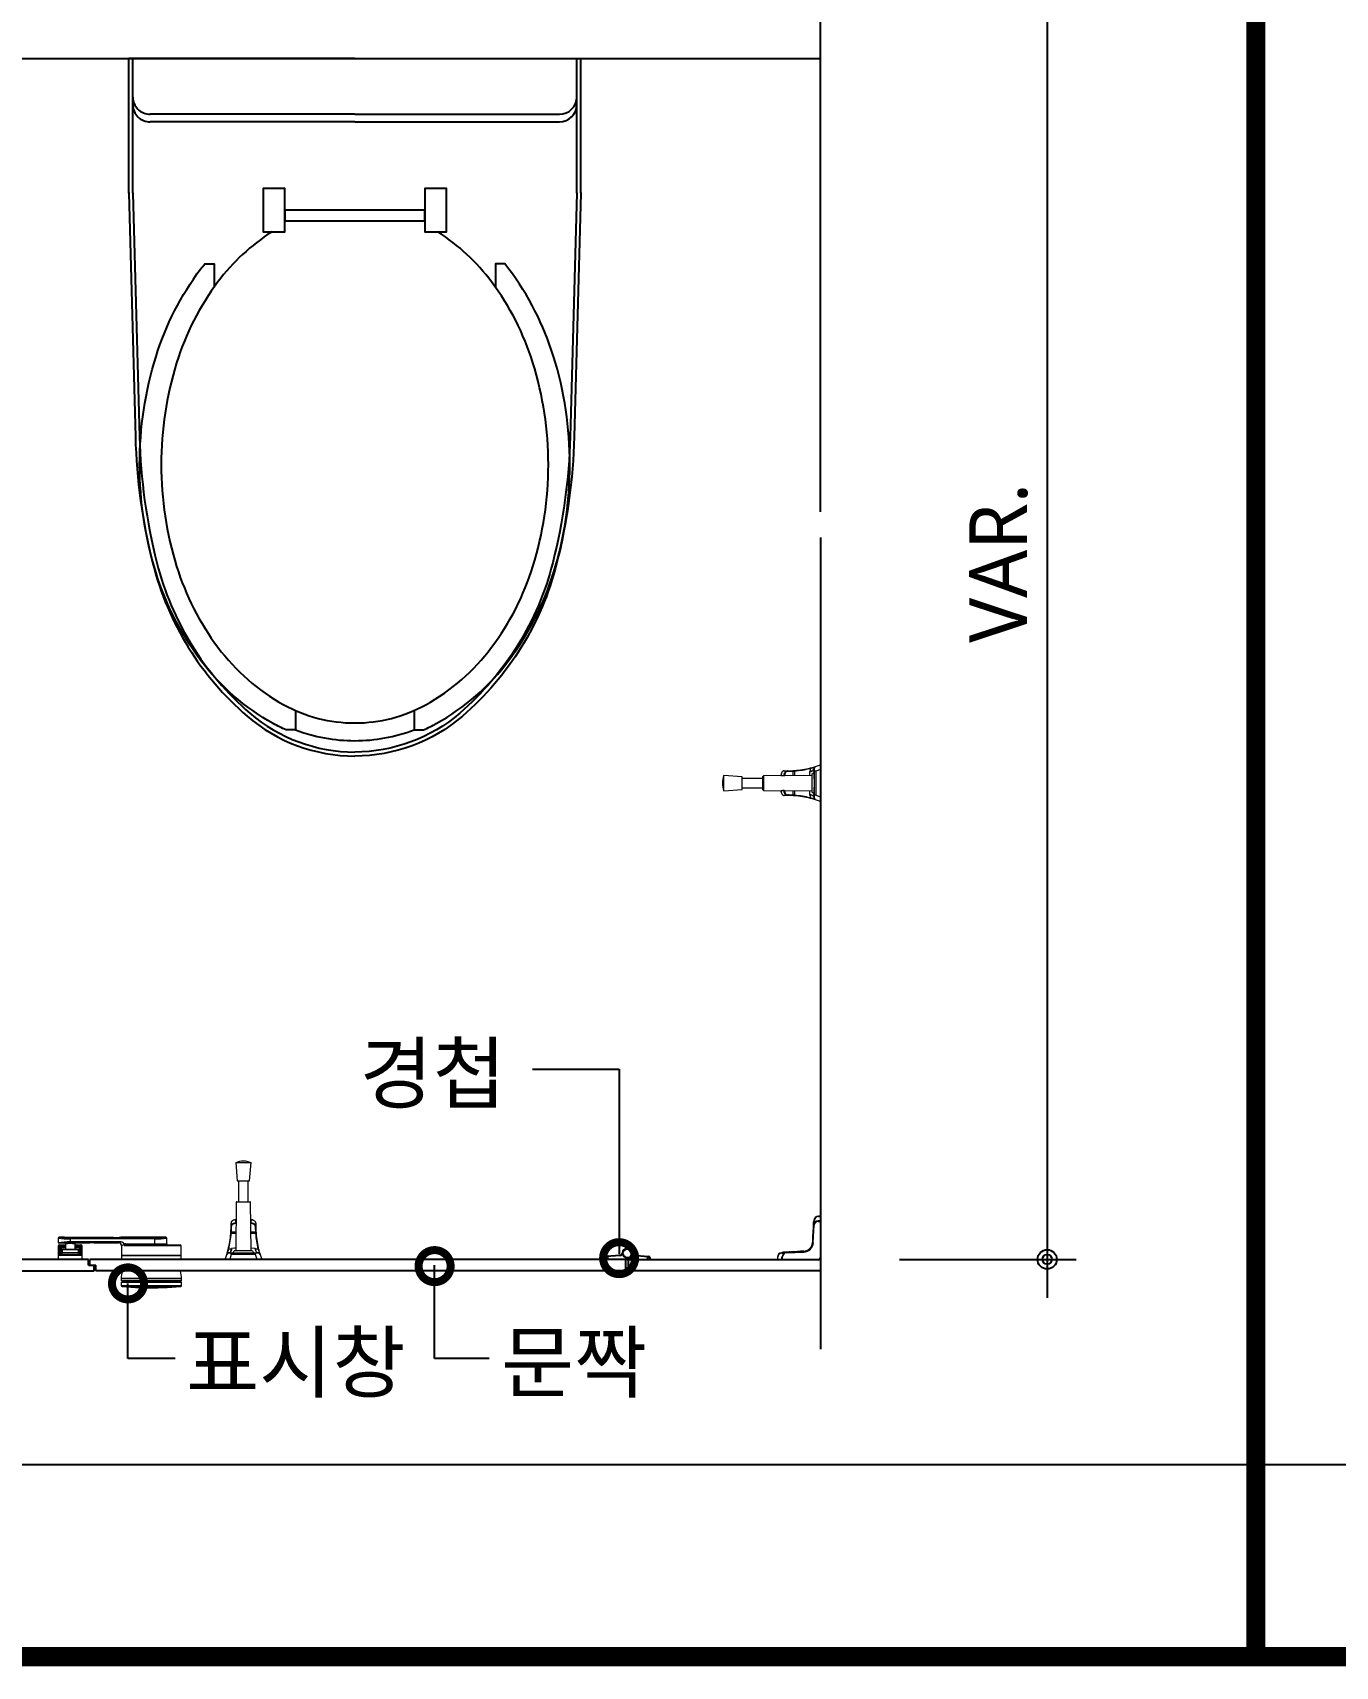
# Model space of a CAD drawing. Extents: x -255 to 8105, y -176 to 5714.
# Drawn here: x 3811 to 4489, y 2764 to 3614 of the extents above; entities that cross this region are included whole.
import ezdxf
from ezdxf.enums import TextEntityAlignment as Align

# ---------------------------------------------------------------- set-up
doc = ezdxf.new("R2010")
doc.units = 0
doc.header["$LTSCALE"] = 30
doc.layers.get('0').update_dxf_attribs({"linetype": 'CONTINUOUS'})
doc.layers.get('DEFPOINTS').update_dxf_attribs({"linetype": 'CONTINUOUS'})
for name, color, linetype in [('0_toilet', 6, 'CONTINUOUS'), ('DIM', 7, 'CONTINUOUS'), ('HAT', 8, 'CONTINUOUS'), ('경첩', 4, 'CONTINUOUS'), ('문자', 3, 'CONTINUOUS'), ('부자재', 4, 'CONTINUOUS'), ('옷걸이', 4, 'CONTINUOUS'), ('잠금쇠(회전형)', 4, 'CONTINUOUS'), ('치수', 1, 'CONTINUOUS'), ('해치', 8, 'CONTINUOUS')]:
    doc.layers.add(name, color=color, linetype=linetype)
doc.styles.add('돋움', font='malgun.ttf')
doc.dimstyles.new('10', dxfattribs={"dimscale": 10, "dimtxt": 3, "dimasz": 1, "dimexe": 1.5, "dimexo": 2, "dimgap": 1, "dimtad": 1, "dimdec": 0, "dimlunit": 6, "dimtxsty": '돋움', "dimblk": 'DIMDOT', "dimcen": -1, "dimdle": 1.5, "dimclrt": 3, "dimazin": 3, "dimtfac": 1, "dimtdec": 0, "dimtix": 1, "dimtmove": 2, "dimatfit": 3, "dimldrblk": 'DIMDOT', "dimarcsym": 0})

# ---------------------------------------------------------------- blocks, each defined once
blk = doc.blocks.new('DIMDOT')
at = {"linetype": 'Continuous'}
blk.add_line((-2, 0), (2, 0), dxfattribs=at)
for radius in [0.5, 0.25]:
    blk.add_circle((0, 0), radius, dxfattribs=at)
blk = doc.blocks.new('*D559')
at = {"layer": 'DEFPOINTS', "color": 0}
for p in [(41876.4, 3939.82), (41876.4, 3214.82), (41973.3, 3214.82)]:
    blk.add_point(p, dxfattribs=at)
at = {"layer": 'DIM', "color": 0, "lineweight": -2, "ltscale": 10}
for p, q in [((41896.4, 3939.82), (41988.3, 3939.82)), ((41973.3, 3929.82), (41973.3, 3224.82)), ((41896.4, 3214.82), (41988.3, 3214.82))]:
    blk.add_line(p, q, dxfattribs=at)
at = {"layer": 'DIM', "color": 0, "lineweight": -2, "xscale": 10, "yscale": 10, "zscale": 10}
for p, rotation in [((41973.3, 3939.82), 90), ((41973.3, 3214.82), 270)]:
    blk.add_blockref('DIMDOT', p, dxfattribs=dict(at, rotation=rotation))
at = {"layer": 'DIM', "color": 3, "insert": (41948.06, 3577.32), "char_height": 30, "attachment_point": 5, "rotation": 90, "style": '돋움'}
blk.add_mtext('VAR.', dxfattribs=at)
blk = doc.blocks.new('_DOTSMALL')
at = {"color": 0, "linetype": 'ByBlock', "const_width": 0.5}
blk.add_lwpolyline([(-0.0625, 0, 1), (0.0625, 0, 1)], format="xyb", close=True, dxfattribs=at)
blk = doc.blocks.new('A$C63EC304E')
at = {"layer": '치수', "color": 1, "xscale": 2.5, "yscale": 2.5, "zscale": 2.5, "rotation": 234.3098741996962}
blk.add_blockref('_DOTSMALL', (0.312, 0.312), dxfattribs=at)
blk = doc.blocks.new('A$C2BC9653E')
at = {"layer": '치수', "xscale": 0.3333333333333333, "yscale": 0.3333333333333333, "zscale": 0.3333333333333333}
blk.add_blockref('A$C63EC304E', (0, 0), dxfattribs=at)
blk = doc.blocks.new('A$C7FC71301')
at = {"layer": '치수', "rotation": 180}
blk.add_blockref('A$C2BC9653E', (0.208, 0.208), dxfattribs=at)
blk = doc.blocks.new('A$C4A20372B')
at = {"layer": '치수'}
blk.add_blockref('A$C7FC71301', (0, 0), dxfattribs=at)
blk = doc.blocks.new('A$C566469F5')
at = {"layer": '치수'}
blk.add_blockref('A$C4A20372B', (0, 0), dxfattribs=at)
blk = doc.blocks.new('A$C7E317CD4')
at = {"layer": '해치', "xscale": 2, "yscale": 2, "zscale": 2}
blk.add_blockref('A$C566469F5', (0, 0), dxfattribs=at)
blk = doc.blocks.new('A$C601D7F27')
at = {"layer": '치수'}
blk.add_blockref('A$C7E317CD4', (0, 0), dxfattribs=at)
blk = doc.blocks.new('A$C38802C08')
at = {"layer": '치수'}
blk.add_blockref('A$C601D7F27', (0, 0), dxfattribs=at)
blk = doc.blocks.new('A$C10E41893')
at = {"layer": '부자재'}
for p, q in [((6.5, 0), (6.5, 196)), ((123.3, 196), (6.5, 196)), ((123.3, 192.5), (6.5, 192.5)), ((54.8, 0), (54.8, 177.5)), ((61.4, 0), (61.4, 177.5)), ((6.5, 0), (6.5, -196)), ((54.8, 0), (54.8, -177.5)), ((61.4, 0), (61.4, -177.5)), ((123.3, -192.5), (6.5, -192.5)), ((123.3, -196), (6.5, -196))]:
    blk.add_line(p, q, dxfattribs=at)
for points in [[(122.7, 196, -0.012538), (123.3, 196), (334.6, 190.3, -0.055395), (444.7, 175.1, -0.154276), (576.9, 93.3, -0.179504), (611.5, 0, -0.179504)], [(122.8, 192.5, -0.012538), (123.2, 192.5), (334.5, 186.8, -0.055395), (443.8, 171.7, -0.154276), (574.3, 91, -0.179504), (608, 0, -0.179504)], [(572, 51.4), (588.8, 51.4), (588.8, 59.6, 0.021185), (583.3, 70.7, 0.106084), (528.4, 133.7, 0.085733), (452.6, 172.4, 0.075373), (358.7, 186.6, 0.075373), (264.8, 172.4, 0.085733), (189, 133.7, 0.007337), (184.4, 130.1), (184.4, 122), (204.7, 122)], [(156.7, -72, 0.089162), (200.2, -118.7, 0.085733), (270.3, -154.5, 0.075373), (358.7, -167.9, 0.075373), (447.1, -154.5, 0.085733), (517.2, -118.7, 0.106084), (567, -61.6, 0.126931), (582.8, 0, 0.126931), (567, 61.6, 0.106084), (517.2, 118.7, 0.085733), (447.1, 154.5, 0.075373), (358.7, 167.9, 0.075373), (270.3, 154.5, 0.085733), (200.2, 118.7, 0.089162), (156.7, 72)], [(588.8, -51.4, 0.090214), (598.2, 0, 0.090214), (588.8, 51.4, 0.106084)], [(122.7, -196, 0.012538), (123.3, -196), (334.6, -190.3, 0.055395), (444.7, -175.1, 0.154276), (576.9, -93.3, 0.179504), (611.5, 0, 0.179504)], [(122.8, -192.5, 0.012538), (123.2, -192.5), (334.5, -186.8, 0.055395), (443.8, -171.7, 0.154276), (574.3, -91, 0.179504), (608, 0, 0.179504)], [(572, -51.4), (588.8, -51.4), (588.8, -59.6, -0.021185), (583.3, -70.7, -0.106084), (528.4, -133.7, -0.085733), (452.6, -172.4, -0.075373), (358.7, -186.6, -0.075373), (264.8, -172.4, -0.085733), (189, -133.7, -0.007337), (184.4, -130.1), (184.4, -122), (204.7, -122)]]:
    blk.add_lwpolyline(points, format="xyb", dxfattribs=at)
blk.add_lwpolyline([(138, -60.8), (119.3, -60.8), (119.3, -79.5), (156.7, -79.5), (156.7, -60.8), (138, -60.8), (147.3, -60.8), (147.3, 60.8), (138, 60.8), (156.7, 60.8), (156.7, 79.5), (119.3, 79.5), (119.3, 60.8), (138, 60.8), (138, -60.8), (119.3, -60.8)], dxfattribs=at)
for centre, start, end in [((39.8, 177.5), 0, 90), ((46.4, 177.5), 0, 90), ((39.8, -177.5), 270, 0), ((46.4, -177.5), 270, 0)]:
    blk.add_arc(centre, 15, start, end, dxfattribs=at)
blk = doc.blocks.new('UNI-10', base_point=(37634, 239))
for p, q in [((41855.37, 3603.95), (41855.37, 4007.56)), ((40355.37, 3839.82), (41855.37, 3839.82)), ((41855.37, 3590.62), (41855.37, 3168.08))]:
    blk.add_line(p, q)
at = {"color": 8}
for p, q in [((40119.29, 3108.01), (42081.88, 3108.01)), ((42081.88, 3108.01), (43467.12, 3108.01))]:
    blk.add_line(p, q, dxfattribs=at)
at = {"color": 8, "const_width": 10}
for points in [[(42081.88, 3008.01), (42081.88, 5777.16)], [(37682.57, 3008.01), (43467.12, 3008.01)]]:
    blk.add_lwpolyline(points, dxfattribs=at)
at = {"layer": '0_toilet'}
for p, q in [((41474.34, 3214.82), (41245.37, 3214.82)), ((41474.34, 3211.82), (41474.34, 3214.82)), ((41753.97, 3214.82), (41475.09, 3214.82)), ((41475.09, 3211.82), (41475.09, 3214.82)), ((41753.97, 3208.82), (41753.97, 3214.82)), ((41755.47, 3214.82), (41855.37, 3214.82)), ((41755.47, 3208.82), (41755.47, 3214.82)), ((41245.37, 3208.82), (41477.34, 3208.82)), ((41474.34, 3211.82), (41478.09, 3211.82)), ((41477.34, 3208.82), (41477.34, 3211.82)), ((41478.09, 3208.82), (41478.09, 3211.82)), ((41753.97, 3208.82), (41478.09, 3208.82)), ((41855.37, 3208.82), (41755.47, 3208.82))]:
    blk.add_line(p, q, dxfattribs=at)
at = {"layer": '경첩', "color": 4, "linetype": 'Continuous', "lineweight": 15}
for p, q in [((41851.76, 3232.58), (41851.34, 3223.6)), ((41851.58, 3233.99), (41851.45, 3231.28)), ((41851.45, 3231.28), (41851.69, 3231.05)), ((41851.58, 3233.99), (41851.82, 3233.75)), ((41851.59, 3223.59), (41852.01, 3232.57)), ((41851.69, 3234.58), (41851.85, 3234.42)), ((41851.88, 3235.08), (41851.76, 3232.58)), ((41852.06, 3233.62), (41852.13, 3235.07)), ((41854.11, 3234.82), (41854.11, 3234.57)), ((41855.37, 3234.82), (41854.11, 3234.82)), ((41854.11, 3234.57), (41855.37, 3234.57)), ((41854.12, 3234.82), (41854.12, 3234.92)), ((41854.12, 3234.92), (41855.37, 3234.92)), ((41854.23, 3237.07), (41854.23, 3237.32)), ((41855.37, 3237.32), (41854.23, 3237.32)), ((41854.23, 3237.07), (41855.37, 3237.07)), ((41855.37, 3237.07), (41855.37, 3237.32)), ((41855.37, 3234.92), (41855.37, 3237.07)), ((41855.37, 3234.57), (41855.37, 3234.82)), ((41855.37, 3234.57), (41855.37, 3216.32)), ((41850.97, 3222.76), (41851.18, 3222.55)), ((41851.17, 3222.55), (41850.97, 3222.75)), ((41851.04, 3223.13), (41851.26, 3222.91)), ((41851.07, 3223.35), (41851.3, 3223.13)), ((41851.12, 3224.26), (41851.09, 3223.62)), ((41851.13, 3224.36), (41851.12, 3224.26)), ((41851.12, 3224.26), (41851.36, 3224.02)), ((41851.14, 3224.7), (41851.13, 3224.36)), ((41851.13, 3224.36), (41851.37, 3224.12)), ((41851.15, 3224.8), (41851.14, 3224.7)), ((41851.14, 3224.7), (41851.38, 3224.46)), ((41851.19, 3225.72), (41851.15, 3224.8)), ((41851.15, 3224.8), (41851.39, 3224.56)), ((41851.19, 3225.72), (41851.43, 3225.48)), ((41851.22, 3226.38), (41851.2, 3225.96)), ((41851.2, 3225.96), (41851.44, 3225.72)), ((41851.36, 3229.26), (41851.22, 3226.39)), ((41851.22, 3226.39), (41851.46, 3226.15)), ((41851.22, 3226.38), (41851.46, 3226.14)), ((41851.36, 3229.26), (41851.6, 3229.02)), ((41851.41, 3230.27), (41851.37, 3229.6)), ((41851.37, 3229.6), (41851.61, 3229.36)), ((41851.41, 3230.27), (41851.64, 3230.03)), ((41851.42, 3230.61), (41851.66, 3230.37)), ((41833.12, 3215.96), (41832.87, 3215.96)), ((41832.87, 3215.96), (41832.87, 3214.82)), ((41832.87, 3214.82), (41833.12, 3214.82)), ((41833.12, 3214.82), (41833.12, 3215.96)), ((41833.12, 3214.82), (41835.27, 3214.82)), ((41837.61, 3218.42), (41835.11, 3218.3)), ((41835.12, 3218.05), (41836.57, 3218.12)), ((41835.27, 3214.82), (41835.27, 3216.07)), ((41835.27, 3216.07), (41835.37, 3216.07)), ((41835.37, 3216.07), (41835.62, 3216.07)), ((41835.37, 3216.07), (41835.37, 3214.82)), ((41835.37, 3214.82), (41835.62, 3214.82)), ((41835.6, 3218.5), (41835.69, 3218.58)), ((41835.6, 3218.5), (41835.76, 3218.34)), ((41835.62, 3214.82), (41835.62, 3216.07)), ((41853.87, 3214.82), (41835.62, 3214.82)), ((41838.9, 3218.73), (41835.69, 3218.58)), ((41846.58, 3218.85), (41837.61, 3218.42)), ((41837.62, 3218.17), (41846.59, 3218.6)), ((41838.9, 3218.73), (41839.14, 3218.49)), ((41839.58, 3218.77), (41839.82, 3218.53)), ((41839.91, 3218.78), (41840.15, 3218.54)), ((41843.29, 3218.94), (41840.59, 3218.81)), ((41840.59, 3218.81), (41840.83, 3218.57)), ((41843.29, 3218.94), (41843.53, 3218.7)), ((41843.97, 3218.97), (41844.21, 3218.73)), ((41844.3, 3218.99), (41844.54, 3218.75)), ((41846.33, 3219.08), (41844.98, 3219.02)), ((41844.98, 3219.02), (41845.22, 3218.78)), ((41846.57, 3219.09), (41846.33, 3219.08)), ((41846.33, 3219.08), (41846.57, 3218.84)), ((41847.58, 3219.25), (41847.78, 3219.05)), ((41848.11, 3219.43), (41848.3, 3219.24)), ((41848.35, 3219.53), (41848.54, 3219.35)), ((41848.81, 3219.78), (41849, 3219.6)), ((41849.03, 3219.92), (41849.21, 3219.74)), ((41850.12, 3220.95), (41850.3, 3220.77)), ((41850.27, 3221.16), (41850.45, 3220.98)), ((41850.53, 3221.6), (41850.72, 3221.41)), ((41850.65, 3221.83), (41850.84, 3221.64)), ((41850.82, 3222.23), (41851.01, 3222.04))]:
    blk.add_line(p, q, dxfattribs=at)
at = {"layer": '경첩', "color": 4, "linetype": 'Continuous', "lineweight": 15, "flags": 128}
for points in [[(41851.45, 3231.28), (41851.45, 3231.15), (41851.44, 3231.03), (41851.44, 3230.91), (41851.43, 3230.81), (41851.43, 3230.72), (41851.42, 3230.66), (41851.42, 3230.62), (41851.42, 3230.61)], [(41851.6, 3234.5), (41851.6, 3234.39), (41851.59, 3234.27), (41851.59, 3234.13), (41851.58, 3233.99)], [(41851.6, 3234.5), (41851.62, 3234.52), (41851.64, 3234.53), (41851.66, 3234.55), (41851.67, 3234.56), (41851.68, 3234.57), (41851.68, 3234.58), (41851.69, 3234.58), (41851.69, 3234.58)], [(41851.76, 3232.58), (41851.77, 3232.58), (41851.78, 3232.58), (41851.81, 3232.58), (41851.84, 3232.57), (41851.87, 3232.57), (41851.92, 3232.57), (41851.96, 3232.57), (41852.01, 3232.57)], [(41852.13, 3235.07), (41852.08, 3235.07), (41852.04, 3235.07), (41851.99, 3235.07), (41851.95, 3235.07), (41851.92, 3235.08), (41851.9, 3235.08), (41851.89, 3235.08), (41851.88, 3235.08)], [(41850.97, 3222.76), (41850.97, 3222.76), (41850.97, 3222.76)], [(41851.07, 3223.35), (41851.05, 3223.19), (41851.04, 3223.13)], [(41851.2, 3225.96), (41851.2, 3225.88), (41851.19, 3225.8), (41851.19, 3225.72)], [(41851.22, 3226.39), (41851.22, 3226.39), (41851.22, 3226.38)], [(41851.34, 3223.6), (41851.35, 3223.6), (41851.36, 3223.6), (41851.38, 3223.6), (41851.41, 3223.6), (41851.45, 3223.6), (41851.5, 3223.6), (41851.54, 3223.59), (41851.59, 3223.59)], [(41835.12, 3218.05), (41835.12, 3218.1), (41835.12, 3218.15), (41835.11, 3218.19), (41835.11, 3218.23), (41835.11, 3218.26), (41835.11, 3218.29), (41835.11, 3218.3), (41835.11, 3218.3)], [(41837.61, 3218.42), (41837.61, 3218.42), (41837.61, 3218.4), (41837.61, 3218.38), (41837.61, 3218.35), (41837.61, 3218.31), (41837.62, 3218.27), (41837.62, 3218.22), (41837.62, 3218.17)], [(41839.58, 3218.77), (41839.56, 3218.76), (41839.53, 3218.76), (41839.46, 3218.76), (41839.38, 3218.76), (41839.28, 3218.75), (41839.16, 3218.75), (41839.03, 3218.74), (41838.9, 3218.73)], [(41840.59, 3218.81), (41840.47, 3218.81), (41840.36, 3218.8), (41840.25, 3218.8), (41840.16, 3218.79), (41840.07, 3218.79), (41840.01, 3218.79), (41839.96, 3218.78), (41839.92, 3218.78), (41839.91, 3218.78)], [(41843.97, 3218.97), (41843.95, 3218.97), (41843.91, 3218.97), (41843.85, 3218.97), (41843.77, 3218.96), (41843.67, 3218.96), (41843.55, 3218.95), (41843.42, 3218.95), (41843.29, 3218.94)], [(41844.98, 3219.02), (41844.85, 3219.01), (41844.72, 3219.01), (41844.6, 3219), (41844.5, 3219), (41844.42, 3218.99), (41844.36, 3218.99), (41844.32, 3218.99), (41844.3, 3218.99)], [(41846.58, 3218.85), (41846.58, 3218.84), (41846.58, 3218.83), (41846.58, 3218.8), (41846.59, 3218.77), (41846.59, 3218.73), (41846.59, 3218.69), (41846.59, 3218.64), (41846.59, 3218.6)]]:
    blk.add_lwpolyline(points, dxfattribs=at)
at = {"layer": '경첩', "color": 4, "linetype": 'Continuous', "lineweight": 15}
for centre, radius, start, end in [((41854.11, 3232.47), 2.35, 90, 177.30166), ((41854.23, 3234.97), 2.35, 90, 177.30166), ((41854.11, 3232.47), 2.1, 90, 177.30166), ((41854.23, 3234.97), 2.1, 90, 177.30166), ((41846.35, 3223.84), 5, 272.69834, 357.30166), ((41846.35, 3223.84), 5.25, 272.69834, 357.30166), ((41846.35, 3223.84), 4.75, 340.23398, 346.75686), ((41846.35, 3223.84), 4.75, 346.83767, 351.3944), ((41846.35, 3223.84), 4.75, 354.09118, 357.30166), ((41835.22, 3215.96), 2.35, 92.69834, 180), ((41835.22, 3215.96), 2.1, 92.69834, 180), ((41837.72, 3216.07), 2.35, 92.69834, 180), ((41837.72, 3216.07), 2.1, 92.69834, 180), ((41846.35, 3223.84), 4.75, 272.69834, 285), ((41846.35, 3223.84), 4.75, 284.99982, 291.75061), ((41846.35, 3223.84), 4.75, 294.99481, 301.29977), ((41846.35, 3223.84), 4.75, 301.29911, 304.38581), ((41846.35, 3223.84), 4.75, 304.38489, 322.56084), ((41846.35, 3223.84), 4.75, 322.56123, 325.61449), ((41846.35, 3223.84), 4.75, 325.61511, 331.82645), ((41846.35, 3223.84), 4.75, 335.00519, 340.23398), ((41853.87, 3216.32), 1.5, 270, 0)]:
    blk.add_arc(centre, radius, start, end, dxfattribs=at)
at = {"layer": '부자재'}
for p, q in [((41743.28, 3215.74), (41743.28, 3214.82)), ((41753.93, 3214.82), (41743.28, 3214.82)), ((41751.02, 3216.9), (41743.82, 3216.4)), ((41744.53, 3215.91), (41744.53, 3214.82)), ((41754.74, 3215.37), (41754.74, 3214.57)), ((41754.99, 3214.57), (41754.74, 3214.57)), ((41754.99, 3215.37), (41754.99, 3214.57)), ((41755.46, 3214.86), (41755.46, 3214.82)), ((41755.46, 3214.82), (41766.45, 3214.82)), ((41757.73, 3216.98), (41765.89, 3216.4)), ((41765.2, 3215.91), (41765.2, 3214.82)), ((41766.45, 3215.74), (41766.45, 3214.82))]:
    blk.add_line(p, q, dxfattribs=at)
at = {"layer": '부자재', "color": 1}
blk.add_circle((41754.86, 3218.02), 2.34, dxfattribs=at)
at = {"layer": '부자재'}
for centre, radius, start, end in [((41743.98, 3215.72), 0.7, 101.7765, 181.67124), ((41745.38, 3215.67), 0.884, 113.40773, 164.5497), ((41750.96, 3218.19), 1.29, 272.92313, 352.47243), ((41754.86, 3218.02), 2.62, 270, 180), ((41755.22, 3213.79), 1.65, 102.52675, 141.54753), ((41754.51, 3213.79), 1.65, 43.10029, 77.47325), ((41754.96, 3217.68), 2.86, 280.08401, 345.97919), ((41758.77, 3218.19), 1.29, 187.52757, 267.07687), ((41764.35, 3215.67), 0.884, 15.4503, 67.30044), ((41765.75, 3215.72), 0.7, 358.32876, 78.2235)]:
    blk.add_arc(centre, radius, start, end, dxfattribs=at)
at = {"layer": '옷걸이', "lineweight": 15}
for p, q in [((41849.96, 3470.41), (41849.96, 3468.97)), ((41849.98, 3470.41), (41849.98, 3468.97)), ((41852.04, 3470.49), (41852, 3470.38)), ((41852.04, 3470.54), (41852.01, 3470.45)), ((41852.11, 3470.42), (41852.11, 3470.42)), ((41852.11, 3470.42), (41852.11, 3455.01)), ((41852.79, 3471.37), (41852.8, 3471.37)), ((41852.8, 3471.37), (41855.37, 3472.21)), ((41852.8, 3471.37), (41852.8, 3471.37)), ((41855.37, 3469.84), (41852.82, 3469)), ((41855.37, 3472.21), (41855.37, 3469.84)), ((41855.37, 3469.84), (41855.37, 3455.59)), ((41814.52, 3465.96), (41805.02, 3466.71)), ((41805.02, 3458.71), (41805.02, 3466.71)), ((41814.52, 3459.46), (41814.52, 3465.96)), ((41825.37, 3465.21), (41814.52, 3465.21)), ((41825.37, 3462.71), (41825.37, 3466.21)), ((41825.37, 3459.21), (41825.37, 3462.71)), ((41850.87, 3466.68), (41825.62, 3466.46)), ((41825.62, 3466.46), (41825.62, 3458.96)), ((41834.74, 3466.64), (41834.74, 3466.54)), ((41834.74, 3466.64), (41834.83, 3466.64)), ((41834.83, 3466.64), (41834.83, 3466.54)), ((41836.36, 3466.63), (41836.71, 3466.63)), ((41836.36, 3466.56), (41836.36, 3466.63)), ((41836.71, 3466.63), (41836.71, 3466.56)), ((41841.07, 3466.6), (41841.07, 3468.98)), ((41841.84, 3469.05), (41841.84, 3466.6)), ((41849.94, 3468.97), (41850.5, 3469.03)), ((41850.87, 3467.49), (41850.87, 3457.94)), ((41852.13, 3456.43), (41852.13, 3469)), ((41852.82, 3469), (41852.13, 3469)), ((41852.82, 3469), (41852.82, 3456.43)), ((41805.02, 3458.71), (41814.52, 3459.46)), ((41814.52, 3460.21), (41825.37, 3460.21)), ((41825.62, 3458.96), (41850.87, 3458.74)), ((41834.74, 3458.89), (41834.74, 3458.78)), ((41834.74, 3458.78), (41834.83, 3458.78)), ((41834.83, 3458.88), (41834.83, 3458.78)), ((41836.36, 3458.8), (41836.36, 3458.87)), ((41836.36, 3458.8), (41836.71, 3458.8)), ((41836.71, 3458.87), (41836.71, 3458.8)), ((41841.07, 3456.45), (41841.07, 3458.83)), ((41841.84, 3458.82), (41841.84, 3456.38)), ((41850.52, 3456.39), (41849.94, 3456.46)), ((41849.96, 3456.46), (41849.96, 3455.02)), ((41849.98, 3456.45), (41849.98, 3455.02)), ((41852, 3455.04), (41852.04, 3454.93)), ((41852.11, 3455.01), (41852.11, 3455.01)), ((41852.82, 3456.43), (41852.13, 3456.43)), ((41852.8, 3454.06), (41852.79, 3454.06)), ((41855.37, 3453.21), (41852.8, 3454.06)), ((41852.8, 3454.06), (41852.8, 3454.06)), ((41852.82, 3456.43), (41855.37, 3455.59)), ((41855.37, 3455.59), (41855.37, 3453.21)), ((41550.98, 3265.17), (41551.73, 3255.67)), ((41550.98, 3265.17), (41558.98, 3265.17)), ((41558.23, 3255.67), (41558.98, 3265.17)), ((41551.73, 3255.67), (41558.23, 3255.67)), ((41552.48, 3255.67), (41552.48, 3244.82)), ((41557.48, 3244.82), (41557.48, 3255.67)), ((41551.23, 3244.57), (41551.01, 3219.32)), ((41558.73, 3244.57), (41551.23, 3244.57)), ((41551.48, 3244.82), (41554.98, 3244.82)), ((41554.98, 3244.82), (41558.48, 3244.82)), ((41558.95, 3219.32), (41558.73, 3244.57)), ((41551.15, 3235.45), (41551.05, 3235.45)), ((41551.05, 3235.45), (41551.05, 3235.36)), ((41551.15, 3235.36), (41551.05, 3235.36)), ((41551.06, 3233.83), (41551.06, 3233.48)), ((41551.06, 3233.83), (41551.14, 3233.83)), ((41551.14, 3233.48), (41551.06, 3233.48)), ((41558.91, 3235.45), (41558.81, 3235.45)), ((41558.91, 3235.36), (41558.81, 3235.36)), ((41558.82, 3233.83), (41558.9, 3233.83)), ((41558.9, 3233.48), (41558.83, 3233.48)), ((41558.9, 3233.83), (41558.9, 3233.48)), ((41558.91, 3235.45), (41558.91, 3235.36)), ((41551.09, 3228.35), (41548.64, 3228.35)), ((41548.71, 3229.12), (41551.1, 3229.12)), ((41558.87, 3229.12), (41561.25, 3229.12)), ((41561.32, 3228.35), (41558.87, 3228.35)), ((41545.48, 3214.82), (41546.33, 3217.39)), ((41547.86, 3214.82), (41545.48, 3214.82)), ((41546.33, 3217.39), (41546.33, 3217.39)), ((41546.33, 3217.39), (41546.33, 3217.39)), ((41547.31, 3218.18), (41547.2, 3218.15)), ((41547.28, 3218.08), (41547.28, 3218.07)), ((41562.69, 3218.08), (41547.28, 3218.08)), ((41548.72, 3220.22), (41547.29, 3220.22)), ((41548.72, 3220.21), (41547.29, 3220.21)), ((41548.69, 3217.36), (41547.86, 3214.82)), ((41562.11, 3214.82), (41547.86, 3214.82)), ((41548.66, 3219.67), (41548.73, 3220.25)), ((41548.69, 3217.36), (41548.69, 3218.05)), ((41548.69, 3218.05), (41561.27, 3218.05)), ((41561.27, 3217.36), (41548.69, 3217.36)), ((41559.76, 3219.32), (41550.21, 3219.32)), ((41561.24, 3220.25), (41561.3, 3219.68)), ((41562.67, 3220.22), (41561.24, 3220.22)), ((41562.67, 3220.21), (41561.24, 3220.21)), ((41561.27, 3217.36), (41561.27, 3218.05)), ((41562.11, 3214.82), (41561.27, 3217.36)), ((41564.48, 3214.82), (41562.11, 3214.82)), ((41562.75, 3218.15), (41562.65, 3218.18)), ((41562.69, 3218.07), (41562.69, 3218.08)), ((41562.8, 3218.15), (41562.71, 3218.17)), ((41563.63, 3217.39), (41563.64, 3217.39)), ((41563.64, 3217.39), (41564.48, 3214.82)), ((41563.64, 3217.39), (41563.64, 3217.39))]:
    blk.add_line(p, q, dxfattribs=at)
at = {"layer": '옷걸이', "lineweight": 15, "flags": 128}
for points in [[(41852.01, 3470.45), (41852.01, 3470.43), (41852, 3470.38)], [(41852.11, 3470.42), (41852.08, 3470.41), (41852, 3470.38)], [(41836.45, 3469.14), (41836.44, 3469.14), (41836.21, 3469.12), (41835.99, 3469.06), (41835.77, 3468.95), (41835.57, 3468.8), (41835.38, 3468.62), (41835.22, 3468.39), (41835.07, 3468.14), (41834.95, 3467.86), (41834.85, 3467.55), (41834.78, 3467.23), (41834.74, 3466.9), (41834.74, 3466.64)], [(41836.46, 3469.14), (41836.19, 3469.11), (41835.92, 3469.01), (41835.68, 3468.85), (41835.45, 3468.62), (41835.25, 3468.33), (41835.08, 3468), (41834.96, 3467.63), (41834.87, 3467.23), (41834.83, 3466.73), (41834.83, 3466.64)], [(41836.36, 3466.63), (41836.38, 3467.05), (41836.45, 3467.46), (41836.56, 3467.84), (41836.71, 3468.19), (41836.89, 3468.5), (41837.11, 3468.75), (41837.35, 3468.94), (41837.61, 3469.07), (41837.96, 3469.13)], [(41838.15, 3468.88), (41837.84, 3468.83), (41837.61, 3468.71), (41837.39, 3468.54), (41837.19, 3468.31), (41837.03, 3468.04), (41836.89, 3467.72), (41836.79, 3467.38), (41836.73, 3467.01), (41836.71, 3466.63)], [(41841.82, 3469.3), (41841.82, 3469.29), (41841.82, 3469.28), (41841.82, 3469.26), (41841.82, 3469.23), (41841.82, 3469.19), (41841.83, 3469.15), (41841.83, 3469.1), (41841.84, 3469.05)], [(41849.66, 3468.54), (41849.59, 3466.96), (41849.58, 3466.67)], [(41851.91, 3468.46), (41851.95, 3468.74), (41851.99, 3468.92), (41852.02, 3468.93), (41852.05, 3468.76), (41852.07, 3468.43), (41852.08, 3467.96)], [(41834.74, 3458.78), (41834.74, 3458.73), (41834.76, 3458.4), (41834.81, 3458.07), (41834.88, 3457.76), (41834.99, 3457.46), (41835.12, 3457.18), (41835.28, 3456.94), (41835.46, 3456.72), (41835.67, 3456.55), (41835.88, 3456.42), (41836.11, 3456.33), (41836.35, 3456.29), (41836.38, 3456.29)], [(41834.83, 3458.78), (41834.85, 3458.37), (41834.92, 3457.96), (41835.03, 3457.57), (41835.18, 3457.22), (41835.37, 3456.92), (41835.58, 3456.66), (41835.82, 3456.47), (41836.08, 3456.35), (41836.4, 3456.29), (41836.46, 3456.28)], [(41837.96, 3456.3), (41837.69, 3456.33), (41837.42, 3456.44), (41837.18, 3456.61), (41836.95, 3456.85), (41836.76, 3457.14), (41836.6, 3457.48), (41836.47, 3457.86), (41836.39, 3458.26), (41836.36, 3458.8)], [(41836.71, 3458.8), (41836.74, 3458.31), (41836.82, 3457.95), (41836.93, 3457.61), (41837.07, 3457.31), (41837.25, 3457.05), (41837.45, 3456.83), (41837.67, 3456.68), (41837.91, 3456.58), (41838.15, 3456.55)], [(41841.82, 3456.13), (41841.82, 3456.13), (41841.82, 3456.15), (41841.82, 3456.17), (41841.82, 3456.2), (41841.82, 3456.24), (41841.83, 3456.28), (41841.83, 3456.33), (41841.84, 3456.38)], [(41849.58, 3458.76), (41849.6, 3458.15), (41849.66, 3456.89)], [(41849.97, 3455.02), (41849.97, 3455.02), (41849.98, 3455.02)], [(41850.17, 3454.78), (41850.16, 3454.78), (41850.16, 3454.78)], [(41852.08, 3457.22), (41852.06, 3456.81), (41852.03, 3456.56), (41852, 3456.48), (41851.97, 3456.58), (41851.92, 3456.86), (41851.91, 3456.98)], [(41852, 3455.04), (41852.08, 3455.02), (41852.11, 3455.01)], [(41852.01, 3454.98), (41852.01, 3455), (41852, 3455.04)], [(41852.01, 3454.98), (41852.03, 3454.92), (41852.04, 3454.88)], [(41551.05, 3235.36), (41550.63, 3235.34), (41550.22, 3235.27), (41549.84, 3235.16), (41549.49, 3235.01), (41549.18, 3234.82), (41548.93, 3234.6), (41548.74, 3234.36), (41548.61, 3234.1), (41548.55, 3233.78), (41548.55, 3233.73)], [(41551.05, 3235.45), (41551, 3235.45), (41550.67, 3235.43), (41550.34, 3235.38), (41550.02, 3235.3), (41549.73, 3235.2), (41549.45, 3235.06), (41549.21, 3234.9), (41548.99, 3234.72), (41548.82, 3234.52), (41548.68, 3234.3), (41548.6, 3234.07), (41548.56, 3233.84), (41548.56, 3233.8)], [(41548.56, 3232.23), (41548.6, 3232.5), (41548.71, 3232.76), (41548.88, 3233.01), (41549.12, 3233.23), (41549.41, 3233.43), (41549.75, 3233.59), (41550.12, 3233.71), (41550.53, 3233.79), (41551.06, 3233.83)], [(41551.06, 3233.48), (41550.58, 3233.44), (41550.22, 3233.37), (41549.88, 3233.26), (41549.57, 3233.11), (41549.31, 3232.94), (41549.1, 3232.74), (41548.94, 3232.52), (41548.85, 3232.28), (41548.81, 3232.04)], [(41558.9, 3233.83), (41559.32, 3233.81), (41559.73, 3233.74), (41560.11, 3233.63), (41560.46, 3233.48), (41560.77, 3233.29), (41561.02, 3233.07), (41561.21, 3232.83), (41561.34, 3232.58), (41561.4, 3232.23)], [(41561.15, 3232.04), (41561.09, 3232.35), (41560.98, 3232.58), (41560.81, 3232.8), (41560.58, 3232.99), (41560.31, 3233.16), (41559.99, 3233.3), (41559.64, 3233.4), (41559.28, 3233.46), (41558.9, 3233.48)], [(41561.41, 3233.73), (41561.41, 3233.75), (41561.39, 3233.98), (41561.33, 3234.2), (41561.22, 3234.41), (41561.07, 3234.61), (41560.88, 3234.8), (41560.66, 3234.97), (41560.41, 3235.12), (41560.12, 3235.24), (41559.82, 3235.34), (41559.5, 3235.4), (41559.17, 3235.44), (41558.91, 3235.45)], [(41561.41, 3233.73), (41561.38, 3234), (41561.28, 3234.26), (41561.11, 3234.51), (41560.88, 3234.74), (41560.6, 3234.94), (41560.27, 3235.1), (41559.89, 3235.23), (41559.49, 3235.32), (41559, 3235.36), (41558.91, 3235.36)], [(41548.4, 3228.37), (41548.4, 3228.37), (41548.41, 3228.37), (41548.44, 3228.37), (41548.47, 3228.36), (41548.51, 3228.36), (41548.55, 3228.36), (41548.6, 3228.35), (41548.64, 3228.35)], [(41561.57, 3228.37), (41561.56, 3228.37), (41561.55, 3228.37), (41561.53, 3228.37), (41561.49, 3228.36), (41561.46, 3228.36), (41561.41, 3228.36), (41561.37, 3228.35), (41561.32, 3228.35)], [(41547.05, 3220.02), (41547.05, 3220.03), (41547.05, 3220.02)], [(41547.25, 3218.17), (41547.19, 3218.16), (41547.15, 3218.15)], [(41547.25, 3218.18), (41547.26, 3218.18), (41547.31, 3218.18)], [(41547.31, 3218.18), (41547.29, 3218.1), (41547.28, 3218.08)], [(41547.29, 3220.21), (41547.29, 3220.22), (41547.29, 3220.21)], [(41549.49, 3218.11), (41549.07, 3218.13), (41548.83, 3218.15), (41548.75, 3218.18), (41548.85, 3218.22), (41549.13, 3218.26), (41549.24, 3218.27)], [(41551.02, 3220.6), (41550.42, 3220.58), (41549.15, 3220.53)], [(41560.81, 3220.53), (41559.23, 3220.6), (41558.94, 3220.6)], [(41560.73, 3218.27), (41561, 3218.24), (41561.19, 3218.2), (41561.19, 3218.17), (41561.02, 3218.14), (41560.69, 3218.12), (41560.23, 3218.1)], [(41562.69, 3218.08), (41562.68, 3218.1), (41562.65, 3218.18)], [(41562.71, 3218.18), (41562.7, 3218.18), (41562.65, 3218.18)]]:
    blk.add_lwpolyline(points, dxfattribs=at)
at = {"layer": '옷걸이', "lineweight": 15}
for centre, radius, start, end in [((41837.6, 3521.9), 52.77, 274.5864, 283.76829), ((41837.6, 3521.9), 53.02, 274.5864, 283.49029), ((41849.83, 3470.96), 2.24, 266.39085, 345.18943), ((41850.21, 3470.4), 0.25, 103.76166, 179.45314), ((41837.81, 3520.09), 51.15, 283.75841, 286.46904), ((41850.23, 3470.41), 0.247, 104.08418, 180.74148), ((41837.87, 3520.88), 51.71, 283.74931, 286.75644), ((41850.24, 3470.82), 1.8, 276.78644, 348.2605), ((41853.18, 3470.27), 1.16, 109.29372, 169.39421), ((41853.11, 3470.42), 1, 108.19187, 180.00628), ((41815.31, 3462.71), 11.04, 158.76069, 201.23931), ((41825.62, 3466.21), 0.25, 90.5, 180), ((41835.99, 3521.9), 55.27, 268.79267, 270.38109), ((41837.6, 3521.9), 52.77, 268.76311, 270.39042), ((41837.6, 3521.9), 52.77, 270.39042, 273.54893), ((41837.92, 3468.91), 0.227, 353.60797, 81.79126), ((41837.79, 3521.9), 53.02, 270.39042, 273.54893), ((41837.6, 3521.89), 52.76, 273.54888, 274.58645), ((41840.84, 3469), 0.23, 354.81124, 84.54256), ((41838.44, 3502.96), 34.08, 274.43326, 275.72635), ((41850.05, 3468.61), 0.4, 122.00917, 187.80826), ((41849.92, 3468.58), 0.271, 148.63439, 187.60531), ((41849.94, 3468.72), 0.248, 90.27695, 180.4119), ((41850.54, 3468.89), 1.44, 283.11861, 345.96551), ((41450.99, 3462.84), 401.13, 359.19679, 0.73159), ((41825.62, 3459.21), 0.25, 180, 269.5), ((41835.99, 3403.53), 55.27, 89.61891, 91.20733), ((41837.6, 3403.53), 52.77, 89.60958, 91.23689), ((41837.92, 3456.52), 0.227, 278.20874, 6.39203), ((41837.6, 3403.53), 52.77, 86.45107, 89.60958), ((41837.79, 3403.53), 53.02, 86.45107, 89.60958), ((41840.84, 3456.42), 0.23, 275.45744, 5.18876), ((41837.6, 3403.53), 52.77, 85.41362, 86.45105), ((41838.44, 3422.47), 34.07, 84.27357, 85.56682), ((41837.6, 3403.53), 52.77, 76.23171, 85.4136), ((41837.6, 3403.53), 53.02, 76.50971, 85.4136), ((41850.02, 3456.81), 0.376, 169.93932, 240.54556), ((41849.96, 3456.86), 0.307, 174.77864, 208.98165), ((41849.83, 3454.47), 2.24, 14.82654, 93.59318), ((41849.94, 3456.71), 0.248, 179.5881, 269.72305), ((41850.21, 3455.02), 0.25, 180.27283, 256.23947), ((41850.23, 3455.02), 0.247, 179.25852, 255.91582), ((41837.77, 3405.17), 51.33, 73.52264, 76.23766), ((41837.94, 3404.78), 51.47, 73.23764, 76.25768), ((41850.24, 3454.6), 1.81, 12.06066, 82.51429), ((41850.54, 3456.55), 1.43, 14.10574, 76.92454), ((41853.18, 3455.16), 1.17, 191.39698, 250.6752), ((41853.11, 3455.01), 1, 179.99372, 251.80813), ((41554.98, 3254.87), 11.04, 68.76069, 111.23931), ((41551.48, 3244.57), 0.25, 90, 179.5), ((41558.48, 3244.57), 0.25, 0.5, 90), ((41495.8, 3232.59), 52.77, 356.45107, 359.60958), ((41495.8, 3232.59), 52.77, 359.60958, 1.23689), ((41548.79, 3232.26), 0.227, 188.20874, 276.39203), ((41495.8, 3232.4), 53.02, 356.45107, 359.60958), ((41495.8, 3234.2), 55.27, 359.61891, 1.20733), ((41614.17, 3234.2), 55.27, 178.79267, 180.38109), ((41561.17, 3232.26), 0.227, 263.60797, 351.79126), ((41614.17, 3232.4), 53.02, 180.39042, 183.54893), ((41614.17, 3232.59), 52.77, 178.76311, 180.39042), ((41614.17, 3232.59), 52.77, 180.39042, 183.54893), ((41495.8, 3232.59), 52.77, 346.23171, 355.4136), ((41495.8, 3232.59), 53.02, 346.50971, 355.4136), ((41495.8, 3232.59), 52.77, 355.41362, 356.45105), ((41548.69, 3229.35), 0.23, 185.45744, 275.18876), ((41514.74, 3231.75), 34.07, 354.27357, 355.56682), ((41561.27, 3229.35), 0.23, 264.81124, 354.54256), ((41595.23, 3231.75), 34.08, 184.43326, 185.72635), ((41614.17, 3232.59), 53.02, 184.5864, 193.49029), ((41614.16, 3232.59), 52.76, 183.54888, 184.58645), ((41614.17, 3232.59), 52.77, 184.5864, 193.76829), ((41497.05, 3232.25), 51.47, 343.23764, 346.25768), ((41547.43, 3217.01), 1.17, 101.39698, 160.6752), ((41547.28, 3217.07), 1, 89.99372, 161.80813), ((41497.44, 3232.42), 51.33, 343.52264, 346.23766), ((41547.29, 3219.97), 0.25, 90.27283, 166.23947), ((41547.29, 3219.96), 0.247, 89.25852, 165.91582), ((41546.87, 3219.95), 1.81, 282.06066, 352.51429), ((41546.74, 3220.35), 2.24, 284.82654, 3.59318), ((41548.98, 3220.24), 0.248, 89.5881, 179.72305), ((41549.08, 3220.16), 0.376, 79.93932, 150.54556), ((41549.13, 3220.22), 0.307, 84.77864, 118.98165), ((41548.81, 3219.64), 1.43, 284.10574, 346.92454), ((41555.11, 3619.2), 401.13, 269.19679, 270.73159), ((41561.16, 3219.65), 1.44, 193.11861, 255.96551), ((41560.85, 3220.26), 0.271, 58.63439, 97.60531), ((41560.87, 3220.14), 0.4, 32.00917, 97.80826), ((41563.22, 3220.35), 2.24, 176.39085, 255.18943), ((41560.99, 3220.24), 0.248, 0.27695, 90.4119), ((41563.09, 3219.94), 1.8, 186.78644, 258.2605), ((41562.67, 3219.97), 0.25, 13.76166, 89.45314), ((41562.68, 3219.96), 0.247, 14.08418, 90.74148), ((41612.36, 3232.37), 51.15, 193.75841, 196.46904), ((41562.69, 3217.07), 1, 18.19187, 90.00628), ((41562.54, 3217.01), 1.16, 19.29372, 79.39421), ((41613.15, 3232.31), 51.71, 193.74931, 196.75644)]:
    blk.add_arc(centre, radius, start, end, dxfattribs=at)
at = {"layer": '잠금쇠(회전형)', "linetype": 'Continuous', "lineweight": 15}
for p, q in [((41458.59, 3225.92), (41458.59, 3223.42)), ((41458.59, 3223.42), (41461.86, 3223.42)), ((41460.94, 3226.42), (41459.09, 3226.42)), ((41461.86, 3223.42), (41461.86, 3223.42)), ((41462.34, 3222.92), (41462.34, 3220.07)), ((41487.34, 3226.22), (41464.84, 3226.22)), ((41487.34, 3226.22), (41464.84, 3226.22)), ((41464.84, 3226.22), (41464.84, 3226.22)), ((41464.84, 3225.98), (41508.84, 3225.98)), ((41464.84, 3225.49), (41464.84, 3225.98)), ((41464.84, 3225.49), (41464.84, 3223.92)), ((41508.84, 3225.49), (41464.84, 3225.49)), ((41491.3, 3223.92), (41464.84, 3223.92)), ((41467.34, 3220.07), (41467.34, 3222.92)), ((41467.84, 3223.42), (41475.11, 3223.42)), ((41477.09, 3223.42), (41490.03, 3223.42)), ((41487.34, 3226.22), (41487.34, 3226.22)), ((41490.03, 3223.42), (41490.03, 3223.42)), ((41514.59, 3226.42), (41491.25, 3226.42)), ((41493.7, 3222.42), (41493.7, 3222.92)), ((41493.7, 3222.92), (41508.84, 3222.92)), ((41508.84, 3225.98), (41508.84, 3225.49)), ((41508.84, 3222.92), (41508.84, 3225.49)), ((41508.84, 3222.42), (41508.84, 3222.92)), ((41508.84, 3222.92), (41515.09, 3222.92)), ((41515.09, 3222.92), (41515.09, 3225.92)), ((41458.59, 3221.82), (41458.59, 3214.82)), ((41459, 3221.82), (41458.59, 3221.82)), ((41458.59, 3214.82), (41471.09, 3214.82)), ((41459, 3216.82), (41459, 3221.82)), ((41459, 3221.82), (41459.46, 3221.82)), ((41470.69, 3216.82), (41459, 3216.82)), ((41459.09, 3222.32), (41459.46, 3222.32)), ((41459.46, 3221.82), (41459.46, 3222.32)), ((41459.46, 3222.32), (41461.34, 3222.32)), ((41459.46, 3221.82), (41459.46, 3217.28)), ((41461.34, 3221.82), (41459.46, 3221.82)), ((41459.46, 3217.28), (41459.59, 3217.31)), ((41459.59, 3221.32), (41461.34, 3221.32)), ((41459.59, 3217.31), (41459.59, 3221.32)), ((41460.09, 3220.82), (41459.59, 3221.32)), ((41459.59, 3217.31), (41459.68, 3217.32)), ((41459.68, 3217.32), (41470.01, 3217.32)), ((41460.09, 3220.82), (41460.09, 3217.32)), ((41461.34, 3220.82), (41460.09, 3220.82)), ((41460.59, 3219.82), (41460.59, 3218.32)), ((41467.74, 3219.82), (41460.59, 3219.82)), ((41460.59, 3218.32), (41467.74, 3218.32)), ((41460.84, 3220.07), (41467.57, 3220.07)), ((41467.57, 3218.07), (41460.84, 3218.07)), ((41461.34, 3221.82), (41461.34, 3222.32)), ((41461.34, 3222.32), (41462.34, 3222.32)), ((41461.34, 3221.32), (41461.34, 3221.82)), ((41461.84, 3221.82), (41461.34, 3221.82)), ((41461.34, 3221.32), (41461.34, 3220.82)), ((41461.34, 3221.32), (41461.84, 3221.32)), ((41462.34, 3220.82), (41461.34, 3220.82)), ((41461.84, 3221.82), (41461.84, 3221.32)), ((41462.34, 3221.82), (41461.84, 3221.82)), ((41461.84, 3221.32), (41462.34, 3221.32)), ((41467.34, 3222.32), (41468.34, 3222.32)), ((41467.84, 3221.82), (41467.34, 3221.82)), ((41467.34, 3221.32), (41467.84, 3221.32)), ((41468.34, 3220.82), (41467.34, 3220.82)), ((41467.57, 3220.07), (41468.84, 3220.07)), ((41468.84, 3218.07), (41467.57, 3218.07)), ((41469.09, 3219.82), (41467.74, 3219.82)), ((41467.74, 3218.32), (41469.09, 3218.32)), ((41468.34, 3221.82), (41467.84, 3221.82)), ((41467.84, 3221.32), (41467.84, 3221.82)), ((41467.84, 3221.32), (41468.34, 3221.32)), ((41468.34, 3222.32), (41468.34, 3221.82)), ((41468.34, 3222.32), (41470.23, 3222.32)), ((41470.23, 3221.82), (41468.34, 3221.82)), ((41468.34, 3221.82), (41468.34, 3221.32)), ((41468.34, 3221.32), (41470.09, 3221.32)), ((41468.34, 3221.32), (41468.34, 3220.82)), ((41469.59, 3220.82), (41468.34, 3220.82)), ((41469.09, 3218.32), (41469.09, 3219.82)), ((41470.09, 3221.32), (41469.59, 3220.82)), ((41469.59, 3217.32), (41469.59, 3220.82)), ((41470.01, 3217.32), (41470.09, 3217.31)), ((41470.09, 3221.32), (41470.09, 3217.31)), ((41470.09, 3217.31), (41470.23, 3217.28)), ((41470.23, 3222.32), (41470.23, 3221.82)), ((41470.23, 3222.32), (41470.59, 3222.32)), ((41470.23, 3217.28), (41470.23, 3221.82)), ((41470.23, 3221.82), (41470.69, 3221.82)), ((41470.69, 3221.82), (41470.69, 3216.82)), ((41471.09, 3221.82), (41470.69, 3221.82)), ((41471.09, 3214.82), (41471.09, 3221.82)), ((41491.59, 3221.84), (41491.59, 3216.92)), ((41522.59, 3216.92), (41491.59, 3216.92)), ((41491.59, 3216.82), (41491.59, 3215.07)), ((41491.59, 3216.82), (41522.59, 3216.82)), ((41491.59, 3215.07), (41522.59, 3215.07)), ((41522.34, 3214.82), (41491.84, 3214.82)), ((41492.92, 3222.42), (41492.9, 3222.61)), ((41522.59, 3221.92), (41493.04, 3221.92)), ((41493.7, 3222.42), (41522.09, 3222.42)), ((41499.34, 3216.92), (41499.34, 3216.82)), ((41514.84, 3216.82), (41514.84, 3216.92)), ((41519.49, 3216.82), (41519.49, 3216.92)), ((41521.58, 3216.82), (41521.58, 3216.92)), ((41521.59, 3216.82), (41521.59, 3216.92)), ((41522.59, 3216.92), (41522.59, 3221.92)), ((41522.59, 3215.07), (41522.59, 3216.82)), ((41522.13, 3208.72), (41492.06, 3208.72)), ((41492.2, 3208.82), (41507.09, 3208.82)), ((41507.09, 3208.82), (41521.99, 3208.82)), ((41491.34, 3204.82), (41491.34, 3203.82)), ((41522.84, 3204.82), (41491.34, 3204.82)), ((41522.84, 3203.82), (41491.34, 3203.82)), ((41491.34, 3202.82), (41491.34, 3201.27)), ((41522.84, 3202.82), (41491.34, 3202.82)), ((41491.34, 3201.27), (41507.09, 3201.27)), ((41507.09, 3200.77), (41491.8, 3200.77)), ((41522.34, 3203.32), (41491.84, 3203.32)), ((41522.34, 3203.32), (41491.84, 3203.32)), ((41494.96, 3200.5), (41507.09, 3200.5)), ((41494.97, 3200.5), (41519.22, 3200.5)), ((41518.93, 3200.48), (41495.26, 3200.48)), ((41501.43, 3200.32), (41501.51, 3200.32)), ((41501.51, 3200.32), (41512.68, 3200.32)), ((41504.39, 3200.23), (41504.39, 3200.32)), ((41504.92, 3200.06), (41509.27, 3200.06)), ((41504.92, 3200.06), (41509.27, 3200.06)), ((41505.28, 3200.32), (41505.28, 3200.21)), ((41505.28, 3200.21), (41508.91, 3200.21)), ((41508.85, 3200.09), (41505.34, 3200.09)), ((41507.09, 3201.27), (41522.84, 3201.27)), ((41522.39, 3200.77), (41507.09, 3200.77)), ((41507.09, 3200.5), (41519.23, 3200.5)), ((41508.91, 3200.21), (41508.91, 3200.32)), ((41509.8, 3200.32), (41509.8, 3200.23)), ((41512.68, 3200.32), (41512.84, 3200.32)), ((41522.84, 3203.82), (41522.84, 3204.82)), ((41522.84, 3201.27), (41522.84, 3202.82))]:
    blk.add_line(p, q, dxfattribs=at)
at = {"layer": '잠금쇠(회전형)', "linetype": 'Continuous', "lineweight": 15, "flags": 128}
for points in [[(41464.84, 3226.22), (41464.19, 3226.23), (41463.54, 3226.24), (41462.95, 3226.27), (41462.39, 3226.3), (41461.92, 3226.33), (41461.51, 3226.36), (41461.22, 3226.39), (41461.02, 3226.41), (41460.93, 3226.42), (41460.94, 3226.42)], [(41501.41, 3200.27), (41501.23, 3200.28), (41501.16, 3200.3), (41501.18, 3200.31), (41501.3, 3200.32), (41501.43, 3200.32)], [(41505.34, 3200.09), (41505.33, 3200.09), (41505.32, 3200.1), (41505.31, 3200.11), (41505.3, 3200.12), (41505.29, 3200.14), (41505.29, 3200.17), (41505.28, 3200.19), (41505.28, 3200.21)], [(41508.85, 3200.09), (41508.86, 3200.09), (41508.87, 3200.1), (41508.88, 3200.11), (41508.89, 3200.12), (41508.9, 3200.14), (41508.9, 3200.17), (41508.9, 3200.19), (41508.91, 3200.21)], [(41512.84, 3200.32), (41512.9, 3200.32), (41513.01, 3200.31), (41513.03, 3200.3), (41512.95, 3200.28), (41512.78, 3200.27)]]:
    blk.add_lwpolyline(points, dxfattribs=at)
at = {"layer": '잠금쇠(회전형)', "linetype": 'Continuous', "lineweight": 15}
for centre, radius, start, end in [((41459.09, 3225.92), 0.5, 90, 180), ((41464.88, 3271.88), 46.39, 262.20818, 269.95155), ((41464.89, 3183.99), 39.93, 90.07036, 99.07748), ((41464.88, 3264.84), 38.85, 261.42989, 269.94115), ((41464.84, 3183.17), 40.36, 85.73711, 94.23801), ((41461.84, 3222.92), 0.5, 0.43639, 88.04749), ((41464.84, 3195.33), 27.7, 84.8219, 95.14791), ((41467.84, 3222.92), 0.5, 89.96877, 179.9724), ((41476.09, 3184.11), 39.32, 88.54257, 91.43969), ((41487.33, 3265.84), 39.62, 270.01404, 275.67028), ((41482.59, 3244.44), 22.3, 289.48526, 292.98802), ((41490.03, 3221.85), 1.56, 359.59497, 89.95031), ((41491.38, 3222.38), 1.54, 8.60077, 92.9035), ((41493.69, 3221.74), 1.18, 89.48836, 132.25903), ((41508.81, 3264.77), 38.79, 270.0516, 278.57737), ((41508.81, 3271.81), 46.32, 270.0429, 277.79737), ((41514.59, 3225.92), 0.5, 0, 90), ((41515.59, 3222.92), 0.5, 180, 270), ((41459.09, 3221.82), 0.5, 90, 180), ((41459.48, 3221.83), 0.485, 91.96218, 181.83618), ((41459.75, 3216.51), 0.816, 110.82653, 158.26403), ((41460.84, 3219.82), 0.25, 90, 180), ((41460.84, 3218.32), 0.25, 180, 270), ((41461.34, 3221.82), 0.5, 0, 90), ((41461.34, 3221.32), 0.5, 270, 0), ((41468.34, 3221.82), 0.5, 90, 180), ((41468.34, 3221.32), 0.5, 180, 270), ((41468.84, 3219.82), 0.25, 0, 90), ((41468.84, 3218.32), 0.25, 270, 0), ((41470.21, 3221.83), 0.485, 358.16382, 88.03782), ((41469.94, 3216.51), 0.816, 21.73597, 69.17347), ((41470.59, 3221.82), 0.5, 0, 90), ((41491.84, 3215.07), 0.25, 180, 270), ((41513.53, 3174.19), 52.46, 113.13853, 114.70837), ((41494.61, 3222.56), 1.69, 184.58266, 202.32751), ((41493.62, 3221.83), 0.588, 82.63369, 171.85158), ((41522.09, 3221.92), 0.5, 0, 90), ((41522.34, 3215.07), 0.25, 270, 0), ((41502.39, 3204.82), 11.04, 159.29961, 180), ((41492.2, 3208.67), 0.15, 90, 159.29961), ((41521.99, 3208.67), 0.15, 20.70039, 90), ((41511.8, 3204.82), 11.04, 0, 20.70039), ((41491.34, 3203.32), 0.5, 0, 90), ((41491.34, 3203.32), 0.5, 270, 0), ((41491.84, 3201.27), 0.5, 180, 264.55841), ((41507.09, 3361.36), 161.31, 264.55841, 265.68596), ((41494.97, 3200.63), 0.125, 265.68596, 270), ((41495.27, 3200.61), 0.125, 235.46261, 265.79687), ((41507.09, 3361.51), 161.46, 265.79687, 269.22758), ((41501.38, 3198.53), 1.78, 88.63824, 96.02732), ((41507.37, 3280.97), 80.92, 265.77886, 267.82871), ((41507.45, 3280.99), 80.82, 266.53826, 267.82898), ((41504.28, 3200.22), 0.114, 281.53171, 6.60874), ((41505.34, 3230.82), 30.74, 268.0585, 270.00127), ((41505.28, 3222.78), 22.57, 267.73509, 270.00139), ((41508.85, 3230.54), 30.45, 269.98969, 271.95054), ((41508.91, 3222.57), 22.36, 269.98808, 272.27544), ((41507.09, 3361.51), 161.46, 270.77242, 274.20313), ((41506.74, 3280.99), 80.82, 272.17102, 273.46174), ((41509.91, 3200.22), 0.114, 173.39126, 258.46829), ((41506.82, 3280.97), 80.92, 272.17129, 274.22114), ((41512.79, 3200.35), 0.0882, 204.57309, 265.36208), ((41512.85, 3199.19), 1.13, 83.08581, 90.71909), ((41518.92, 3200.61), 0.125, 274.20313, 304.53739), ((41519.22, 3200.63), 0.125, 270, 274.31404), ((41507.09, 3361.36), 161.31, 274.31404, 275.44159), ((41522.84, 3203.32), 0.5, 90, 180), ((41522.84, 3203.32), 0.5, 180, 270), ((41522.34, 3201.27), 0.5, 275.44159, 0)]:
    blk.add_arc(centre, radius, start, end, dxfattribs=at)
at = {"layer": '치수'}
for p, q in [((41705.52, 3313.88), (41750.47, 3313.88)), ((41750.47, 3313.88), (41750.47, 3217.62)), ((41654.49, 3163.31), (41654.49, 3211.81)), ((41494.89, 3163.31), (41494.89, 3202.32)), ((41519.54, 3163.31), (41494.89, 3163.31)), ((41682.96, 3163.31), (41654.49, 3163.31))]:
    blk.add_line(p, q, dxfattribs=at)
at = {"layer": 'HAT', "xscale": 0.6000000000003638, "yscale": 0.6000000000003638, "zscale": 0.6000000000003638, "rotation": 270}
blk.add_blockref('A$C10E41893', (41612.94, 3843.72), dxfattribs=at)
at = {"layer": '해치', "yscale": 20, "zscale": 20}
for p, xscale, rotation in [((41658.65, 3215.48), -20, 89.99999999999994), ((41746.36, 3219.62), 20, 270), ((41499.06, 3206.48), -20, 89.99999999999994)]:
    blk.add_blockref('A$C38802C08', p, dxfattribs=dict(at, xscale=xscale, rotation=rotation))
at = {"layer": '문자', "style": '돋움'}
for s, p in [('경첩', (41653.56, 3312.17)), ('표시창', (41582.27, 3161.6)), ('문짝', (41727.12, 3161.6))]:
    blk.add_text(s, height=30.337, dxfattribs=at).set_placement(p, align=Align.MIDDLE)
at = {"layer": 'DIM', "ltscale": 10}
dim = blk.add_linear_dim(base=(41973.3, 3214.82), p1=(41876.4, 3939.82), p2=(41876.4, 3214.82), angle=90, text='VAR.', dimstyle='10', override={"dimtxsty": '돋움'}, dxfattribs=at)
dim.commit()
dim.dimension.update_dxf_attribs({"geometry": '*D559', "text_midpoint": (41948.06, 3577.32)})

msp = doc.modelspace()

# ---------------------------------------------------------------- block references
msp.add_blockref('UNI-10', (0, 0))

doc.saveas('drawing.dxf')
